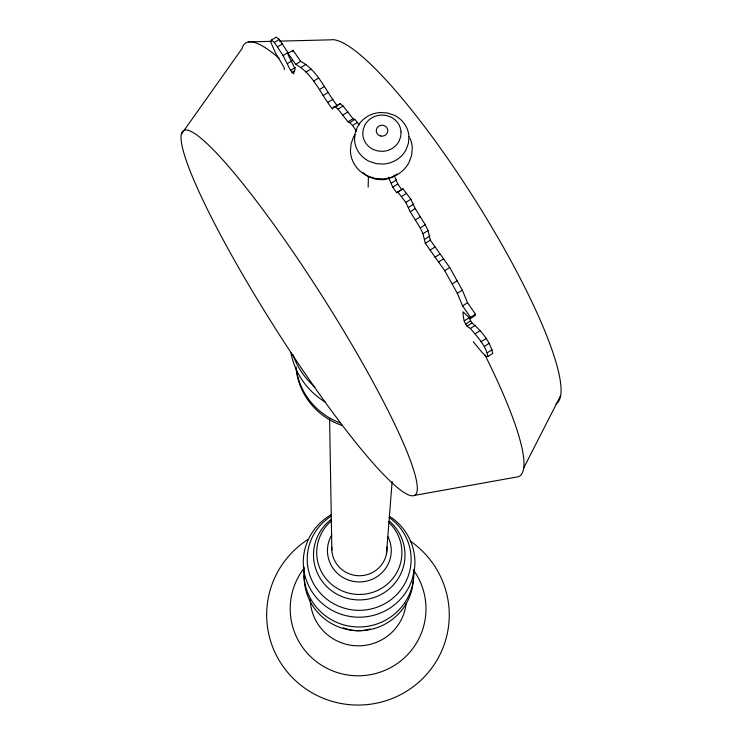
<?xml version="1.0" encoding="UTF-8"?>
<svg xmlns="http://www.w3.org/2000/svg" width="742" height="742" viewBox="0 0 742 742"><rect width="100%" height="100%" fill="white"/><g stroke="black" fill="none" stroke-linecap="round" stroke-linejoin="round"><path stroke-width="1.11" d="M368.153 187.142L368.394 176.763M386.443 554.033L392.138 481.465M473.275 341.747L482.504 352.979L486.242 356.448L487.846 356.54C486.01 345.392 477.282 336.887 470.391 328.446C464 325.543 463.286 317.928 462.934 311.798L470.335 318.643L470.521 317.39L462.6 305.917L457.322 293.34L444.708 270.672L425.305 243.32L422.977 233.739L420.222 227.933L410.205 211.748L405.781 202.408L397.888 192.02L396.599 192.716L392.759 187.179L388.446 177.236M396.599 192.716L402.934 188.83L410.845 199.218L415.242 208.558L425.259 224.733L428.013 230.558L430.304 240.148L449.717 267.482L462.312 290.159L467.562 302.745L475.492 314.209L475.297 315.471L470.335 318.643M337.499 106.013C325.571 91.118 318.235 70.694 300.649 61.345L293.016 50.298L288.091 53.35L288.184 54.982L295.075 68.737L293.498 73.875L290.558 70.434L283.064 55.585L287.933 52.561L279.215 39.4L276.228 37.1L271.377 40.114L270.635 41.84L275.486 52.951L284.195 67.661L284.307 69.627M359.351 124.86L354.843 119.425L353.025 118.692L343.036 105.967L340.207 103.713L333.353 107.33L332.527 109.12C320.609 94.206 313.254 73.838 295.724 64.396L288.091 53.35M523.639 468.091L560.627 395.681M181.373 134.219L242.077 48.545A256.25 41.979 57.7 0 1 279.038 58.219M467.07 326.165L471.977 323.03C481.354 330.672 490.11 341.376 492.753 353.387L487.846 356.54M470.391 328.446L475.307 325.302M475.14 333.789L480.055 330.635M481.02 341.756L485.945 338.593M484.276 346.468L489.201 343.305M487.253 352.821L492.169 349.668M457.322 293.34L462.312 290.159M462.6 305.917L467.562 302.745M464.075 320.998L468.981 317.854L471.977 323.03M470.521 317.39L475.492 314.209M465.633 324.078L470.53 320.943M434.933 257.242L439.932 254.061M438.689 261.972L443.697 258.791M444.708 270.672L449.717 267.482M452.388 283.778L457.397 280.587M415.381 219.91L420.417 216.72M420.222 227.933L425.259 224.733M422.977 233.739L428.013 230.558M424.665 239.378L429.683 236.197M425.305 243.32L430.304 240.148M430.035 250.156L435.035 246.984M392.759 187.179L397.795 183.997L394.002 175.029M397.888 192.02L402.934 188.83M401.635 196.407L406.69 193.217M405.781 202.408L410.845 199.218M408.49 207.38L413.544 204.189M410.205 211.748L415.242 208.558M391.451 183.079L396.497 179.898M333.353 107.33L335.208 106.839L338.027 109.102L347.998 121.836L353.025 118.692M347.998 121.836L349.807 122.578L354.843 119.425M349.807 122.578L352.552 125.481L357.588 122.319M319.496 89.569L324.467 86.471M323.122 95.514L328.085 92.407M327.899 102.433L332.87 99.326M335.208 106.839L340.207 103.713M338.027 109.102L343.036 105.967M342.85 115.084L347.868 111.94M287.525 63.552L292.385 60.529M295.724 64.396L300.649 61.345M290.558 70.434L295.409 67.42M291.949 72.447L294.862 70.638M301.131 67.364L306.075 64.285M306.056 72.095L311.009 69.006M313.634 81.101L318.606 78.003M271.377 40.114L274.345 42.415L279.215 39.4M274.345 42.415L277.462 46.931L282.331 43.908M414.49 495.387A215.903 28.428 57.6 0 0 262.928 209.652A215.903 28.428 57.6 0 0 219.892 233.721A215.903 28.428 57.6 0 0 414.49 495.387L518.649 476.67A256.25 41.979 57.7 0 0 485.055 355.13M248.31 41.923L271.489 41.329M279.595 41.125L330.589 39.836A214.392 40.059 57.8 0 1 480.473 208.502A214.392 40.059 57.8 0 1 555.916 403.917M397.795 183.997L401.635 189.544M352.552 125.481L356.661 131.417M277.462 46.931L283.064 55.585M293.016 50.298L293.09 51.931M329.606 418.924L331.841 550.165M389.541 521.283A45.744 44.965 1.2 0 1 391.507 586.876A45.744 44.965 1.2 0 1 324.783 584.501A45.744 44.965 1.2 0 1 331.488 519.205M389.8 516.497A55.808 54.889 1.3 0 1 400.374 599.276A55.808 54.889 1.3 0 1 315.591 596.661A55.808 54.889 1.3 0 1 331.312 514.688M410.261 541.066A91.303 90.144 1.3 0 1 425.565 675.545A91.303 90.144 1.3 0 1 288.517 673.402A91.303 90.144 1.3 0 1 307.967 539.462M386.934 546.965A27.593 27.111 1.2 0 1 359.499 575.736A27.593 27.111 1.2 0 1 331.841 547.132M388.02 536.865A31.906 31.349 1.2 0 1 358.136 581.932A31.906 31.349 1.2 0 1 331.841 534.713M388.344 521.96A42.609 41.877 1.2 0 1 389.42 582.238A42.609 41.877 1.2 0 1 328.094 581.069A42.609 41.877 1.2 0 1 331.47 520.875M413.229 581.162A54.611 53.776 1.3 0 1 356.002 630.663A54.611 53.776 1.3 0 1 304.183 575.606M413.285 573.585A54.611 53.776 1.3 0 1 413.359 578.983M370.239 628.984A40.272 39.688 1.3 0 1 343.296 627.769M406.124 603.357A48.063 47.395 1.3 0 1 356.039 645.772A48.063 47.395 1.3 0 1 310.258 598.822M414.611 571.702A67.893 67.003 1.3 0 1 401.784 660.102A67.893 67.003 1.3 0 1 311.325 657.329A67.893 67.003 1.3 0 1 303.97 568.316M413.776 569.411A55.019 54.157 1.3 0 1 357.718 626.962A55.019 54.157 1.3 0 1 304.155 567.083M389.123 517.536A51.949 51.087 1.2 0 1 397.545 593.711A51.949 51.087 1.2 0 1 319.644 592.376A51.949 51.087 1.2 0 1 330.644 516.534M340.142 422.894A69.368 67.216 1.3 0 1 296.179 368.171M342.312 425.518A69.182 67.049 1.3 0 1 295.984 366.9M314.756 386.888A76.519 73.987 1.3 0 1 293.007 354.704M325.395 402.155A75.73 73.263 1.3 0 1 290.994 352.942M354.889 134.599A31.442 29.986 1.8 0 0 353.767 136.519L351.068 143.762L350.437 151.414A30.311 28.91 1.8 0 0 367.346 175.9L374.988 178.377L383.058 178.887A31.442 29.986 1.8 0 0 409 162.535L411.662 155.273L412.255 147.621A30.311 28.91 1.8 0 0 409.946 138.068M397.155 173.98A24.978 23.837 1.8 0 1 382.464 179.731L376.055 179.332L369.989 177.357A24.078 22.983 1.8 0 1 363.153 172.552M408.944 136.584L408.415 143.308L406.078 149.698A27.667 26.36 1.8 0 1 383.252 164.065L376.148 163.62L369.433 161.441A26.675 25.423 1.8 0 1 354.546 139.923L355.103 133.198L357.468 126.826A27.667 26.369 1.8 0 1 380.256 112.534L387.333 112.979L394.03 115.149A26.675 25.413 1.8 0 1 408.944 136.584M401.06 132.002L400.689 136.732L399.038 141.221A19.468 18.541 1.8 0 1 382.983 151.322L377.993 151.006L373.263 149.476A18.763 17.882 1.8 0 1 362.792 134.348L363.181 129.618L364.841 125.129A19.468 18.541 1.8 0 1 380.878 115.075L385.859 115.39L390.57 116.911A18.763 17.873 1.8 0 1 401.06 132.002M380.832 136.046A5.834 5.556 1.8 0 0 387.658 131.761A5.667 5.389 1.8 0 0 383.197 125.333A5.834 5.556 1.8 0 0 376.38 129.618A5.667 5.389 1.8 0 0 380.832 136.046"/></g></svg>
